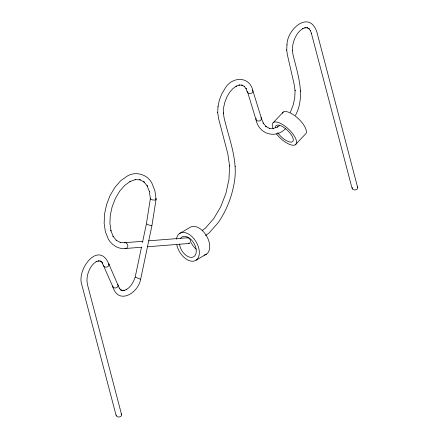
<?xml version="1.0" encoding="UTF-8"?>
<svg xmlns="http://www.w3.org/2000/svg" width="439" height="439" viewBox="0 0 439 439"><rect width="100%" height="100%" fill="white"/><g stroke="black" fill="none" stroke-linecap="round" stroke-linejoin="round"><path stroke-width="0.66" d="M285.619 128.594C275.275 139.295 258.686 134.038 255.959 119.512L247.404 91.444M218.013 106.512L219.396 99.982L221.744 93.951L225.075 88.409C232.022 76.194 249.868 75.843 252.946 91.01C253.1 92.371 251.728 93.293 250.532 93.496C247.481 94.226 246.685 90.582 245.961 88.448L246.339 88.914L244.035 86.148L244.561 86.516L241.659 85.007L242.262 85.193L238.942 85.029L239.513 85.018L235.962 86.236L236.412 86.055L232.84 88.629L229.575 92.355L226.908 96.915L224.823 102.265L223.621 107.615L223.358 113.284L223.374 112.905L224.088 117.811C228.922 138.537 237.773 159.22 234.552 180.917C232.242 195.756 226.864 209.99 218.375 222.408L209.26 232.818L205.447 235.567M255.959 119.512L256.151 118.442M252.946 91.01L261.501 118.541C261.578 121.098 257.506 121.987 256.146 120.012M286.974 44.954C286.908 29.347 309.374 9.373 316.898 32.146L357.714 187.727C357.807 190.828 351.134 190.713 352.303 187.448M100.361 261.057L97.99 260.942L98.555 260.903L96.004 261.776L96.437 261.573L93.842 263.438L91.597 265.946L89.529 269.431L87.998 273.36L87.109 277.459L86.966 281.081L87.487 284.67L121.63 414.817C121.636 417.665 116.011 417.923 116.121 414.932M202.143 230.508L205.364 228.181L213.727 218.649L220.669 206.879L225.915 193.412L228.955 179.584L229.613 165.662L229.597 166.035L227.792 153.666L218.529 118.36L217.717 112.79L218.024 106.282M290.322 112.335L293.126 105.151L294.739 97.892L295.096 90.357L295.079 90.73L294.114 84.112L287.402 54.886L286.722 50.238L286.985 44.718M295.485 115.298C305.884 95.9 297.56 74.065 292.967 54.392L292.379 50.359L292.358 50.732L292.583 46.057L293.559 41.721L295.266 37.348L297.417 33.644L300.073 30.62L302.976 28.524L302.531 28.711L305.401 27.723L304.831 27.734L307.509 27.866L306.905 27.679L309.243 28.892L308.71 28.53L310.571 30.757L310.197 30.291L311.509 33.54L311.322 33.046L352.089 188.424M217.717 112.79L217.739 112.417M235.233 166.529L235.249 166.156M286.722 50.238L286.744 49.865M300.715 91.224L300.731 90.851M125.57 248.452C118.475 249.451 111.885 245.143 108.373 239.206L105.36 231.699L104.131 223.292L104.597 213.777L106.639 204.387L110.145 195.388L115.018 187.212L120.747 180.67L127.447 175.968C135.887 171.007 147.257 174.36 151.812 182.997L154.841 190.515L156.086 199.087L155.84 199.668A2.563 1.048 5.6 0 1 154.232 200.102L152.042 199.811A3.282 1.339 5.6 0 1 150.55 198.966L150.412 198.335L146.39 223.895L142.477 242.498M156.059 199.394L151.932 225.619L140.639 279.259C138.027 293.691 117.641 305.451 112.669 285.954M141.495 247.146L135.207 277.042L133.566 281.245L131.332 285.01L128.89 287.737L126.086 289.756L126.52 289.553L123.743 290.503L124.314 290.464L121.735 290.338L122.338 290.503L120.094 289.334L121.06 290.163L119.243 287.989L119.479 288.533L108.757 263.872C109.596 265.299 108.12 266.83 106.737 267.082C103.928 267.927 102.836 264.673 102.292 262.593L102.528 263.142L100.855 261.139L101.821 261.968L99.757 260.892M273.481 122.404L283.325 111.994M295.315 144.782L305.154 134.372A15.705 6.102 43.4 0 0 298.125 118.459A15.705 6.102 43.4 0 0 282.31 113.229M279.594 125.494L277.448 127.041L277.898 126.86L273.069 128.517L273.64 128.506L269.107 128.281L269.711 128.468L265.749 126.41L266.275 126.772L263.131 123.002L263.504 123.469L260.953 117.608M179.578 233.499L189.95 227.44A15.705 9.669 59.7 0 1 207.23 237.126A15.705 9.669 59.7 0 1 204.124 255.081M196.107 260.179L206.478 254.126M124.917 242.696L142.576 241.302M148.689 240.819L187.404 237.768M126.158 248.441L141.879 247.201M147.35 246.773L189.044 243.486M125.51 242.685L120.077 242.416L120.681 242.602L116.061 240.204L116.593 240.567L112.927 236.171L113.3 236.643L110.831 230.508L111.001 230.98L109.909 223.467L110.299 215.159L112.154 206.709L115.397 198.395L119.77 191.02L124.764 185.368L130.361 181.329L129.928 181.521L135.547 179.589L134.982 179.606L140.26 179.864L139.662 179.677L144.277 182.081L143.745 181.713L147.416 186.109L147.027 185.637L149.501 191.772L149.315 191.289L150.385 198.642M146.928 223.928C145.682 224.137 151.718 226.025 151.729 225.421M140.409 279.199L135.366 277.124M117.537 284.285L117.926 284.719M103.747 266.171L112.922 287.018C114.365 289.027 118.448 287.825 118.146 285.235M357.176 186.844L357.714 187.727M252.398 90.072L252.76 90.511M121.126 413.906L121.63 414.817M156.086 199.087L155.922 198.763A3.282 1.339 5.6 0 0 155.571 198.444M112.702 286.508L112.922 287.018M108.976 264.382C99 239.573 76.057 269.623 81.906 285.092L116.099 415.437M261.315 118.042L261.501 118.541M247.404 91.976L247.591 92.481M103.5 265.101L103.527 265.661M196.162 249.127A11.507 7.084 59.7 0 1 191.217 242.652M176.451 239.244A15.705 9.669 59.7 0 1 193.615 238.328A15.705 9.669 59.7 0 1 194.911 260.81A15.705 9.669 59.7 0 1 176.78 244.885M180.478 238.426A11.507 7.084 59.7 0 1 193.967 243.277A11.507 7.084 59.7 0 1 191.53 257.391A11.507 7.084 59.7 0 1 179.502 244.051M272.893 128.012A15.705 6.102 43.4 0 1 284.637 125.883A15.705 6.102 43.4 0 1 295.738 144.453A15.705 6.102 43.4 0 1 276.4 133.879M275.511 127.7A11.507 4.472 43.4 0 1 286.497 129.467A11.507 4.472 43.4 0 1 292.023 141.973A11.507 4.472 43.4 0 1 277.711 132.688M124.978 248.265A3.117 2.305 77.2 0 0 126.706 248.233L127.749 246.641A2.853 2.107 77.2 0 0 127.502 244.419L126.103 242.866A3.117 2.305 77.2 0 0 124.374 242.899M186.893 237.971A3.1 2.146 69 0 1 187.969 237.757L189.615 238.843A2.93 2.03 69 0 1 190.444 240.967L189.972 242.893A3.1 2.146 69 0 1 188.474 243.491"/></g></svg>
